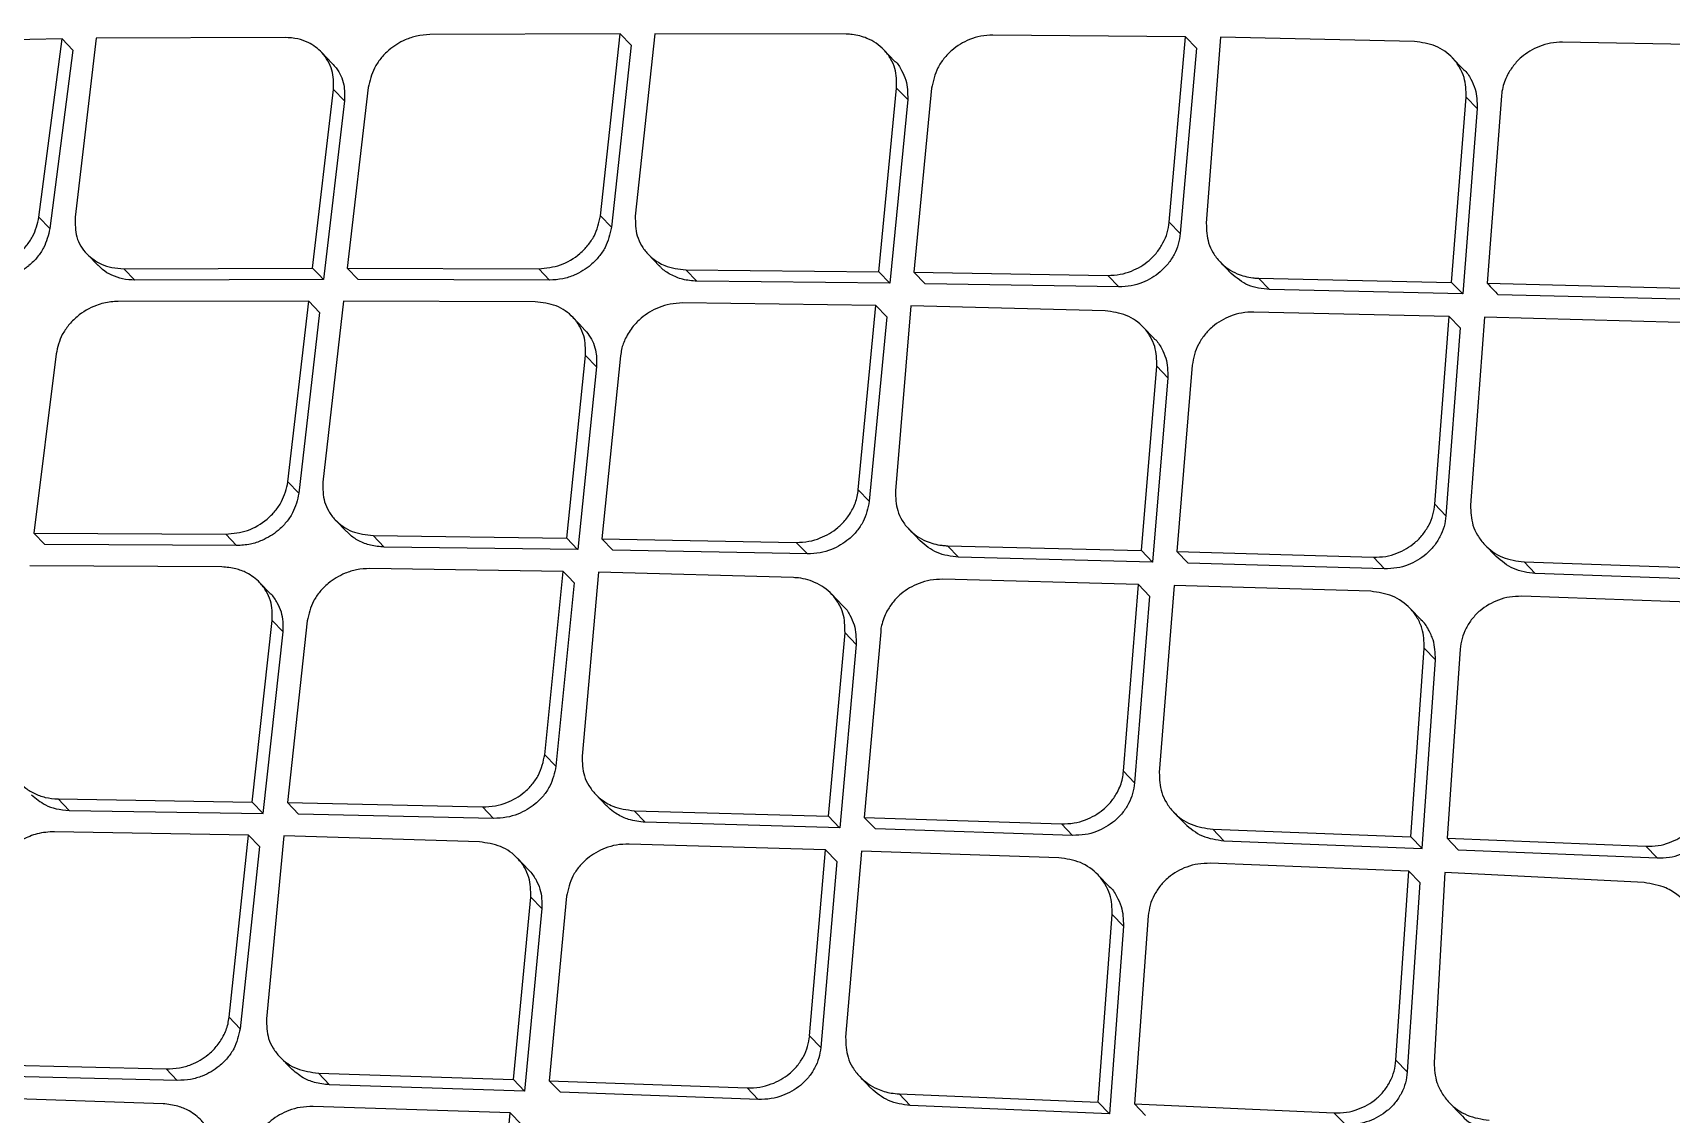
# Model space of a CAD drawing. Extents: x 0 to 84, y -21 to 126.
# Drawn here: x 69.27 to 70.699, y 10.414 to 11.356 of the extents above; entities that cross this region are included whole.
import ezdxf

# ---------------------------------------------------------------- set-up
doc = ezdxf.new("R2010")
doc.units = 0
doc.header["$MEASUREMENT"] = 0
doc.layers.add('1', color=4, linetype='Continuous')

# ---------------------------------------------------------------- blocks, each defined once
blk = doc.blocks.new('PRODIGY')
at = {"layer": '1', "color": 3, "linetype": 'Continuous', "lineweight": 25}
for p, q in [((69.7823, 11.355), (69.6165, 11.3544)), ((69.7652, 11.1964), (69.7823, 11.355)), ((69.7823, 11.355), (69.7919, 11.3451)), ((69.8125, 11.355), (69.7956, 11.1963)), ((69.9793, 11.3547), (69.8125, 11.355)), ((69.2959, 11.3507), (69.1326, 11.3475)), ((69.2758, 11.1953), (69.2959, 11.3507)), ((69.3054, 11.3409), (69.2853, 11.1854)), ((69.2959, 11.3507), (69.3054, 11.3409)), ((69.3257, 11.3512), (69.3073, 11.1952)), ((69.4903, 11.3519), (69.3257, 11.3512)), ((69.7919, 11.3451), (69.7747, 11.1865)), ((70.0216, 11.3313), (70.0121, 11.3412)), ((70.2752, 11.3525), (70.1073, 11.354)), ((70.261, 11.191), (70.2752, 11.3525)), ((70.2848, 11.3425), (70.2706, 11.181)), ((70.2848, 11.3425), (70.2752, 11.3525)), ((70.3058, 11.3521), (70.2933, 11.19)), ((70.4748, 11.3483), (70.3058, 11.3521)), ((70.7734, 11.3446), (70.6038, 11.3478)), ((69.5314, 11.3293), (69.522, 11.3391)), ((70.5173, 11.3242), (70.5077, 11.3342)), ((69.5142, 11.1509), (69.5326, 11.3065)), ((69.5326, 11.3065), (69.5421, 11.2966)), ((69.5628, 11.3082), (69.5445, 11.1509)), ((70.0078, 11.1477), (70.0234, 11.3078)), ((70.033, 11.2979), (70.0174, 11.1377)), ((70.0234, 11.3078), (70.033, 11.2979)), ((70.0539, 11.3076), (70.0385, 11.1473)), ((70.5071, 11.1385), (70.5198, 11.3)), ((70.5198, 11.3), (70.5295, 11.29)), ((70.5507, 11.3011), (70.5381, 11.1378)), ((69.5421, 11.2966), (69.5238, 11.141)), ((70.5295, 11.29), (70.5168, 11.1285)), ((69.2758, 11.1953), (69.2853, 11.1854)), ((69.7652, 11.1964), (69.7747, 11.1865)), ((70.261, 11.191), (70.2706, 11.181)), ((69.3177, 11.1632), (69.3273, 11.1533)), ((69.8068, 11.163), (69.8165, 11.153)), ((70.3053, 11.1564), (70.3149, 11.1464)), ((69.3498, 11.1504), (69.5142, 11.1509)), ((69.3498, 11.1504), (69.3594, 11.1405)), ((69.5238, 11.141), (69.3594, 11.1405)), ((69.5445, 11.1509), (69.7114, 11.1504)), ((69.5445, 11.1509), (69.554, 11.141)), ((69.7209, 11.1405), (69.554, 11.141)), ((69.7209, 11.1405), (69.7114, 11.1504)), ((69.8396, 11.1495), (70.0078, 11.1477)), ((69.8396, 11.1495), (69.8492, 11.1396)), ((70.0078, 11.1477), (70.0174, 11.1377)), ((70.0385, 11.1473), (70.0481, 11.1373)), ((70.0385, 11.1473), (70.2074, 11.1446)), ((70.2074, 11.1446), (70.2171, 11.1347)), ((70.3388, 11.1422), (70.5071, 11.1385)), ((70.3388, 11.1422), (70.3484, 11.1322)), ((70.0174, 11.1377), (69.8492, 11.1396)), ((70.2171, 11.1346), (70.0481, 11.1373)), ((70.5168, 11.1285), (70.3484, 11.1322)), ((70.5168, 11.1285), (70.5071, 11.1385)), ((70.5381, 11.1378), (70.7086, 11.1335)), ((70.7183, 11.1235), (70.5477, 11.1278)), ((69.5109, 11.1223), (69.3447, 11.122)), ((69.4927, 10.9648), (69.5109, 11.1223)), ((69.5204, 11.1124), (69.5023, 10.9549)), ((69.5109, 11.1223), (69.5204, 11.1124)), ((69.5412, 11.1223), (69.5232, 10.9646)), ((69.7083, 11.1216), (69.5412, 11.1223)), ((70.0051, 11.1185), (69.8367, 11.1206)), ((69.9899, 10.9579), (70.0051, 11.1185)), ((70.0051, 11.1185), (70.0147, 11.1086)), ((70.0357, 11.1181), (70.0223, 10.9568)), ((70.2052, 11.1137), (70.0357, 11.1181)), ((70.5049, 11.1089), (70.3347, 11.1127)), ((69.7505, 11.0983), (69.7411, 11.1081)), ((70.0147, 11.1086), (69.9995, 10.9479)), ((70.2478, 11.0896), (70.2382, 11.0996)), ((70.4925, 10.9454), (70.5049, 11.1089)), ((70.5145, 11.0988), (70.5022, 10.9353)), ((70.5145, 11.0988), (70.5049, 11.1089)), ((70.5358, 11.1081), (70.5236, 10.9444)), ((70.7066, 11.1037), (70.5358, 11.1081)), ((69.2907, 11.0762), (69.2713, 10.92)), ((69.7358, 10.9157), (69.7523, 11.0749)), ((69.7523, 11.0749), (69.7619, 11.0649)), ((69.7828, 11.0746), (69.7665, 10.9152)), ((69.7619, 11.0649), (69.7454, 10.9057)), ((70.2367, 10.9049), (70.2502, 11.0655)), ((70.2598, 11.0555), (70.2463, 10.8949)), ((70.2502, 11.0655), (70.2598, 11.0555)), ((70.2811, 11.0664), (70.2677, 10.9041)), ((69.4927, 10.9648), (69.5023, 10.9549)), ((69.9899, 10.9579), (69.9995, 10.9479)), ((70.4925, 10.9454), (70.5022, 10.9353)), ((69.5342, 10.9315), (69.5439, 10.9215)), ((69.2713, 10.92), (69.2808, 10.9101)), ((69.2713, 10.92), (69.4386, 10.9192)), ((69.4386, 10.9192), (69.4481, 10.9093)), ((69.5671, 10.918), (69.7358, 10.9157)), ((69.5767, 10.908), (69.5671, 10.918)), ((69.7358, 10.9157), (69.7453, 10.9057)), ((69.7665, 10.9152), (69.9359, 10.912)), ((69.7665, 10.9152), (69.7761, 10.9052)), ((69.9456, 10.902), (69.9359, 10.912)), ((70.0342, 10.9234), (70.0438, 10.9134)), ((69.4481, 10.9093), (69.2809, 10.9101)), ((69.7454, 10.9057), (69.5767, 10.908)), ((69.9456, 10.902), (69.7761, 10.9052)), ((70.0677, 10.9091), (70.2367, 10.9049)), ((70.0677, 10.9091), (70.0774, 10.8991)), ((70.2463, 10.8948), (70.0774, 10.8991)), ((70.2463, 10.8949), (70.2367, 10.9049)), ((70.2677, 10.9041), (70.2774, 10.894)), ((70.2677, 10.9041), (70.4389, 10.8991)), ((70.4389, 10.8991), (70.4486, 10.889)), ((70.5362, 10.9098), (70.5459, 10.8997)), ((69.4353, 10.8906), (69.2678, 10.8916)), ((69.7328, 10.8867), (69.564, 10.8892)), ((69.7167, 10.7271), (69.7328, 10.8867)), ((69.7635, 10.8862), (69.7492, 10.7259)), ((69.9335, 10.8813), (69.7635, 10.8862)), ((70.4486, 10.889), (70.2774, 10.894)), ((70.5703, 10.895), (70.7423, 10.8892)), ((70.5703, 10.895), (70.58, 10.8849)), ((70.7521, 10.879), (70.58, 10.8849)), ((69.4776, 10.8672), (69.4681, 10.8771)), ((69.7424, 10.8768), (69.7264, 10.7171)), ((70.2342, 10.8754), (70.0635, 10.8799)), ((70.2211, 10.7127), (70.2342, 10.8754)), ((70.2342, 10.8754), (70.2439, 10.8653)), ((70.2653, 10.8745), (70.2523, 10.7116)), ((70.4367, 10.8694), (70.2653, 10.8745)), ((69.9762, 10.8571), (69.9665, 10.8671)), ((70.2439, 10.8653), (70.2308, 10.7026)), ((70.4805, 10.8445), (70.4707, 10.8546)), ((70.7404, 10.8591), (70.5682, 10.8651)), ((69.4616, 10.6858), (69.4791, 10.844)), ((69.4791, 10.844), (69.4887, 10.8341)), ((69.5097, 10.8436), (69.4924, 10.6853)), ((69.4712, 10.6759), (69.4887, 10.8341)), ((69.9641, 10.6734), (69.9784, 10.8332)), ((69.9784, 10.8332), (69.9881, 10.8232)), ((70.0095, 10.834), (69.9952, 10.6725)), ((69.9881, 10.8232), (69.9738, 10.6634)), ((70.4717, 10.6556), (70.4833, 10.8199)), ((70.4833, 10.8199), (70.4931, 10.8098)), ((70.5146, 10.8189), (70.5032, 10.6544)), ((70.4815, 10.6455), (70.4931, 10.8098)), ((69.7167, 10.7271), (69.7263, 10.7171)), ((70.2211, 10.7127), (70.2308, 10.7026)), ((69.2925, 10.6886), (69.4616, 10.6858)), ((69.2925, 10.6886), (69.3021, 10.6786)), ((69.4616, 10.6858), (69.4712, 10.6759)), ((69.4924, 10.6853), (69.502, 10.6753)), ((69.4924, 10.6853), (69.6624, 10.6816)), ((69.761, 10.6926), (69.7706, 10.6825)), ((69.3021, 10.6786), (69.4712, 10.6759)), ((69.672, 10.6716), (69.502, 10.6753)), ((69.6624, 10.6816), (69.672, 10.6716)), ((69.7945, 10.6783), (69.9641, 10.6734)), ((69.7945, 10.6783), (69.8042, 10.6683)), ((69.9641, 10.6734), (69.9737, 10.6634)), ((69.9952, 10.6725), (70.1671, 10.6669)), ((69.9952, 10.6725), (70.0049, 10.6624)), ((70.2648, 10.6771), (70.2745, 10.667)), ((69.4585, 10.6571), (69.2892, 10.66)), ((69.4415, 10.4984), (69.4585, 10.6571)), ((69.4585, 10.6571), (69.4681, 10.6471)), ((69.4893, 10.6565), (69.4741, 10.4971)), ((69.6598, 10.6511), (69.4893, 10.6565)), ((69.9738, 10.6634), (69.8042, 10.6683)), ((70.1768, 10.6568), (70.0049, 10.6624)), ((70.1671, 10.6669), (70.1768, 10.6568)), ((70.299, 10.6622), (70.4717, 10.6556)), ((70.299, 10.6622), (70.3087, 10.6521)), ((70.4717, 10.6556), (70.4815, 10.6455)), ((70.5032, 10.6544), (70.5129, 10.6442)), ((70.5032, 10.6544), (70.6764, 10.6473)), ((69.4681, 10.6471), (69.4511, 10.4884)), ((69.9615, 10.6441), (69.7901, 10.6492)), ((69.9475, 10.4822), (69.9615, 10.6441)), ((69.9712, 10.634), (69.9615, 10.6441)), ((69.9927, 10.6431), (69.9789, 10.481)), ((70.1647, 10.6373), (69.9927, 10.6431)), ((70.3087, 10.6521), (70.4815, 10.6455)), ((70.5129, 10.6442), (70.6863, 10.6371)), ((70.6764, 10.6473), (70.6862, 10.6371)), ((69.7025, 10.6268), (69.6928, 10.6369)), ((69.9712, 10.634), (69.9573, 10.4721)), ((70.4697, 10.6257), (70.2967, 10.6325)), ((70.4586, 10.4609), (70.4697, 10.6257)), ((70.4697, 10.6257), (70.4795, 10.6156)), ((70.2086, 10.6123), (70.1988, 10.6224)), ((70.4795, 10.6156), (70.4685, 10.4507)), ((70.5011, 10.6245), (70.4919, 10.4589)), ((70.675, 10.6156), (70.5011, 10.6245)), ((69.6894, 10.4442), (69.7045, 10.6031)), ((69.7045, 10.6031), (69.7142, 10.593)), ((69.7357, 10.6037), (69.7206, 10.4431)), ((69.7142, 10.593), (69.6991, 10.4341)), ((70.199, 10.4243), (70.2113, 10.5879)), ((70.2113, 10.5879), (70.2211, 10.5777)), ((70.2427, 10.5867), (70.2306, 10.4229)), ((70.2211, 10.5777), (70.2088, 10.4141)), ((69.4415, 10.4984), (69.4511, 10.4884)), ((69.9475, 10.4822), (69.9573, 10.4721)), ((69.2163, 10.4575), (69.3867, 10.4533)), ((69.4857, 10.4639), (69.4953, 10.4539)), ((70.4586, 10.4609), (70.4685, 10.4507)), ((69.3964, 10.4433), (69.2259, 10.4475)), ((69.3867, 10.4533), (69.3963, 10.4433)), ((69.5193, 10.4496), (69.6894, 10.4442)), ((69.5193, 10.4496), (69.529, 10.4396)), ((69.6991, 10.4341), (69.6894, 10.4442)), ((69.7206, 10.4431), (69.7303, 10.433)), ((69.7206, 10.4431), (69.8931, 10.4368)), ((69.9913, 10.4466), (70.001, 10.4365)), ((69.3839, 10.423), (69.213, 10.4288)), ((69.6991, 10.4341), (69.529, 10.4396)), ((69.9029, 10.4267), (69.7303, 10.433)), ((69.8931, 10.4368), (69.9028, 10.4267)), ((70.0255, 10.4316), (70.199, 10.4243)), ((70.0353, 10.4215), (70.0255, 10.4316)), ((69.6866, 10.415), (69.5147, 10.4207)), ((69.6719, 10.2539), (69.6866, 10.415)), ((69.6866, 10.415), (69.6963, 10.4049)), ((70.2088, 10.4141), (70.0353, 10.4215)), ((70.199, 10.4243), (70.2088, 10.4142)), ((70.2306, 10.4229), (70.4046, 10.415)), ((70.2306, 10.4229), (70.2404, 10.4128)), ((70.4046, 10.415), (70.4145, 10.4048)), ((70.505, 10.4241), (70.5149, 10.4139))]:
    blk.add_line(p, q, dxfattribs=at)
at = {"layer": '1', "color": 3, "linetype": 'Continuous', "lineweight": 25, "flags": 128}
for points in [[(69.5142, 11.1509), (69.5196, 11.1454), (69.5238, 11.141)], [(69.7424, 10.8768), (69.737, 10.8823), (69.7328, 10.8867)]]:
    blk.add_lwpolyline(points, dxfattribs=at)
at = {"layer": '1', "color": 3, "linetype": 'Continuous', "lineweight": 25}
for points, knots in [([(73.7038, 17.6398), (73.5881, 17.5307), (73.3529, 17.3088), (73.0099, 16.9848), (72.6861, 16.6786), (72.3966, 16.4046), (72.1528, 16.1737), (71.9512, 15.9828), (71.7883, 15.8284), (71.6432, 15.6909), (71.5188, 15.5731), (71.4173, 15.477), (71.3359, 15.3999), (71.2411, 15.31), (71.1121, 15.1878), (70.9471, 15.0316), (70.7602, 14.8547), (70.5548, 14.6603), (70.3367, 14.454), (70.0855, 14.2164), (69.8199, 13.9653), (69.5484, 13.7088), (69.3455, 13.5171), (69.2008, 13.3805), (69.097, 13.2825), (68.9815, 13.1734), (68.8462, 13.0458), (68.673, 12.8823), (68.4574, 12.6788), (68.1953, 12.4313), (67.8996, 12.1522), (67.5706, 11.8413), (67.2082, 11.4986), (66.8275, 11.1383), (66.5678, 10.8921), (66.4399, 10.7708)], [0, 0, 0, 0, 0.047732, 0.097021, 0.141602, 0.181473, 0.216643, 0.242357, 0.264803, 0.283982, 0.302359, 0.316221, 0.32592, 0.336001, 0.355428, 0.379237, 0.404198, 0.432652, 0.464067, 0.494314, 0.536393, 0.573752, 0.606394, 0.620146, 0.633459, 0.649229, 0.66783, 0.689262, 0.720711, 0.75677, 0.797442, 0.842721, 0.892609, 0.947115, 1, 1, 1, 1]), ([(66.4995, 10.7371), (66.4999, 10.7375), (66.5034, 10.7406), (66.5149, 10.7512), (66.5562, 10.7887), (66.7103, 10.9288), (67.3106, 11.4735), (68.4979, 12.5505), (69.5527, 13.5402), (70.1603, 14.1102)], [0, 0, 0, 0, 0.000353, 0.002828, 0.009436, 0.033986, 0.128384, 0.498019, 1, 1, 1, 1]), ([(69.6165, 11.3544), (69.6126, 11.3541), (69.6054, 11.3536), (69.593, 11.3494), (69.5821, 11.3426), (69.5735, 11.3337), (69.5662, 11.3229), (69.5641, 11.314), (69.5628, 11.3082)], [0, 0, 0, 0, 0.151557, 0.285561, 0.500088, 0.631945, 0.759364, 1, 1, 1, 1]), ([(70.0234, 11.3078), (70.0234, 11.3136), (70.0233, 11.3226), (70.0183, 11.3336), (70.011, 11.3434), (69.9995, 11.3513), (69.9875, 11.3543), (69.9812, 11.3547), (69.9794, 11.3547), (69.9793, 11.3547)], [0, 0, 0, 0, 0.235341, 0.364256, 0.500441, 0.749494, 0.929872, 0.992843, 1, 1, 1, 1]), ([(69.5326, 11.3065), (69.5326, 11.3123), (69.5327, 11.3212), (69.5279, 11.3317), (69.5216, 11.3404), (69.5124, 11.3471), (69.5011, 11.3512), (69.4941, 11.3516), (69.4903, 11.3519)], [0, 0, 0, 0, 0.241937, 0.369015, 0.499861, 0.714176, 0.848236, 1, 1, 1, 1]), ([(70.1073, 11.354), (70.1038, 11.3538), (70.0969, 11.3535), (70.0844, 11.3496), (70.0732, 11.3428), (70.0644, 11.3337), (70.0571, 11.3229), (70.0552, 11.3137), (70.0539, 11.3076)], [0, 0, 0, 0, 0.1396823, 0.2697087, 0.4997928, 0.6275715, 0.7536643, 1, 1, 1, 1]), ([(70.5198, 11.3), (70.5197, 11.3058), (70.5194, 11.3148), (70.5143, 11.3261), (70.5068, 11.3362), (70.4937, 11.3458), (70.4811, 11.3475), (70.4748, 11.3483)], [0, 0, 0, 0, 0.2302425, 0.3607197, 0.5011808, 0.7504567, 1, 1, 1, 1]), ([(70.6038, 11.3478), (70.6003, 11.3476), (70.5935, 11.3474), (70.581, 11.3436), (70.5697, 11.3369), (70.5609, 11.3276), (70.5549, 11.3183), (70.5519, 11.3098), (70.5508, 11.3036), (70.5507, 11.3017), (70.5507, 11.3011)], [0, 0, 0, 0, 0.135943, 0.264493, 0.498899, 0.625008, 0.749362, 0.925162, 0.975185, 1, 1, 1, 1]), ([(69.5313, 11.3291), (69.5325, 11.3279), (69.5374, 11.3229), (69.5423, 11.3117), (69.5422, 11.3014), (69.5421, 11.2966)], [0, 0, 0, 0, 0.148613, 0.606437, 1, 1, 1, 1]), ([(70.0216, 11.3313), (70.0217, 11.3312), (70.0245, 11.3293), (70.0277, 11.3233), (70.0329, 11.3127), (70.033, 11.3037), (70.033, 11.2979)], [0, 0, 0, 0, 0.011297, 0.282804, 0.538362, 1, 1, 1, 1]), ([(70.5173, 11.3241), (70.5174, 11.324), (70.5204, 11.322), (70.5238, 11.3158), (70.5291, 11.3049), (70.5293, 11.2958), (70.5295, 11.29)], [0, 0, 0, 0, 0.016173, 0.293722, 0.55046, 1, 1, 1, 1]), ([(69.2218, 11.1494), (69.2282, 11.1501), (69.2409, 11.1516), (69.2556, 11.1606), (69.2649, 11.1701), (69.2723, 11.1808), (69.2744, 11.1896), (69.2758, 11.1953)], [0, 0, 0, 0, 0.249837, 0.499619, 0.632508, 0.760488, 1, 1, 1, 1]), ([(69.2853, 11.1854), (69.2839, 11.1797), (69.2818, 11.1709), (69.2745, 11.1603), (69.2695, 11.1551), (69.2659, 11.1522), (69.2631, 11.15), (69.2569, 11.146), (69.2458, 11.141), (69.2366, 11.14), (69.2313, 11.1395)], [0, 0, 0, 0, 0.238664, 0.366348, 0.499064, 0.513121, 0.541083, 0.638708, 0.791774, 1, 1, 1, 1]), ([(69.3073, 11.1952), (69.3073, 11.1893), (69.3073, 11.1775), (69.3163, 11.163), (69.328, 11.1549), (69.3394, 11.151), (69.3462, 11.1506), (69.3498, 11.1504)], [0, 0, 0, 0, 0.246687, 0.4992, 0.722628, 0.854685, 1, 1, 1, 1]), ([(69.7114, 11.1504), (69.7178, 11.151), (69.7306, 11.1523), (69.7453, 11.1612), (69.7544, 11.1706), (69.7618, 11.1813), (69.7638, 11.1904), (69.7652, 11.1964)], [0, 0, 0, 0, 0.249808, 0.499454, 0.62741, 0.753714, 1, 1, 1, 1]), ([(69.7747, 11.1865), (69.7734, 11.1805), (69.7714, 11.1715), (69.764, 11.1607), (69.7555, 11.1519), (69.7445, 11.1452), (69.732, 11.1411), (69.7248, 11.1407), (69.7209, 11.1405)], [0, 0, 0, 0, 0.24506, 0.371103, 0.499166, 0.717284, 0.850672, 1, 1, 1, 1]), ([(69.7956, 11.1963), (69.7956, 11.1904), (69.7957, 11.1814), (69.8007, 11.1705), (69.8067, 11.1624), (69.8139, 11.1568), (69.8248, 11.1511), (69.8333, 11.1502), (69.8396, 11.1495)], [0, 0, 0, 0, 0.239689, 0.367474, 0.500276, 0.664165, 0.750243, 1, 1, 1, 1]), ([(70.2074, 11.1446), (70.2111, 11.1448), (70.218, 11.1451), (70.2306, 11.1489), (70.2418, 11.1555), (70.2505, 11.1646), (70.2558, 11.1727), (70.2596, 11.1817), (70.2605, 11.1879), (70.261, 11.191)], [0, 0, 0, 0, 0.140453, 0.270641, 0.499549, 0.624433, 0.749602, 0.874729, 1, 1, 1, 1]), ([(70.2933, 11.19), (70.2935, 11.1841), (70.2938, 11.1751), (70.299, 11.164), (70.3066, 11.154), (70.3184, 11.1459), (70.3303, 11.1428), (70.3366, 11.1422), (70.3383, 11.1422), (70.3387, 11.1422), (70.3388, 11.1422)], [0, 0, 0, 0, 0.23405, 0.363378, 0.50065, 0.749554, 0.933312, 0.98135, 0.998086, 1, 1, 1, 1]), ([(70.2706, 11.181), (70.2701, 11.1779), (70.2692, 11.1717), (70.2655, 11.1628), (70.2602, 11.1546), (70.2514, 11.1455), (70.2402, 11.1389), (70.2277, 11.1351), (70.2207, 11.1348), (70.2171, 11.1346)], [0, 0, 0, 0, 0.12501, 0.249941, 0.374916, 0.500076, 0.729249, 0.859512, 1, 1, 1, 1]), ([(69.3594, 11.1405), (69.3558, 11.1407), (69.3487, 11.1411), (69.3392, 11.1445), (69.332, 11.1486), (69.3287, 11.1521), (69.3275, 11.1534)], [0, 0, 0, 0, 0.292552, 0.573233, 0.842101, 1, 1, 1, 1]), ([(69.8492, 11.1395), (69.845, 11.1399), (69.8369, 11.1405), (69.8265, 11.145), (69.8197, 11.1493), (69.8171, 11.1525), (69.8166, 11.1531)], [0, 0, 0, 0, 0.334777, 0.64612, 0.933947, 1, 1, 1, 1]), ([(70.3484, 11.1322), (70.342, 11.1329), (70.3291, 11.1345), (70.3197, 11.1425), (70.315, 11.1464)], [0, 0, 0, 0, 0.504215, 1, 1, 1, 1]), ([(70.5381, 11.1378), (70.5399, 11.1359), (70.5431, 11.1326), (70.5463, 11.1293), (70.5477, 11.1278)], [0, 0, 0, 0, 0.560011, 1, 1, 1, 1]), ([(69.3447, 11.122), (69.3406, 11.1217), (69.3342, 11.1213), (69.3218, 11.1173), (69.3108, 11.111), (69.3015, 11.1014), (69.2941, 11.0908), (69.2921, 11.082), (69.2907, 11.0762)], [0, 0, 0, 0, 0.16349, 0.25058, 0.499852, 0.633884, 0.762078, 1, 1, 1, 1]), ([(69.7523, 11.0749), (69.7522, 11.0807), (69.7522, 11.0897), (69.7472, 11.1006), (69.74, 11.1103), (69.7271, 11.1194), (69.7146, 11.1209), (69.7083, 11.1216)], [0, 0, 0, 0, 0.237998, 0.366404, 0.500862, 0.750104, 1, 1, 1, 1]), ([(69.8367, 11.1206), (69.8331, 11.1204), (69.8262, 11.12), (69.8136, 11.1162), (69.8024, 11.1095), (69.7929, 11.0998), (69.787, 11.0905), (69.7837, 11.0817), (69.783, 11.0764), (69.7828, 11.0746)], [0, 0, 0, 0, 0.140974, 0.2687, 0.501231, 0.62594, 0.787421, 0.924729, 1, 1, 1, 1]), ([(70.2502, 11.0655), (70.25, 11.0713), (70.2498, 11.0804), (70.2447, 11.0916), (70.2372, 11.1016), (70.2242, 11.1111), (70.2115, 11.1129), (70.2052, 11.1137)], [0, 0, 0, 0, 0.232765, 0.362595, 0.501133, 0.750359, 1, 1, 1, 1]), ([(70.3347, 11.1127), (70.3312, 11.1126), (70.3243, 11.1123), (70.3117, 11.1086), (70.3004, 11.102), (70.2915, 11.0928), (70.2862, 11.0846), (70.2825, 11.0757), (70.2816, 11.0695), (70.2811, 11.0664)], [0, 0, 0, 0, 0.137645, 0.266781, 0.498936, 0.625304, 0.75082, 0.875647, 1, 1, 1, 1]), ([(69.7504, 11.0982), (69.7521, 11.0964), (69.7573, 11.0906), (69.762, 11.079), (69.7619, 11.0692), (69.7619, 11.0649)], [0, 0, 0, 0, 0.208096, 0.65269, 1, 1, 1, 1]), ([(70.2477, 11.0895), (70.2479, 11.0894), (70.2508, 11.0874), (70.2542, 11.0813), (70.2595, 11.0704), (70.2597, 11.0613), (70.2598, 11.0555)], [0, 0, 0, 0, 0.015651, 0.289338, 0.544835, 1, 1, 1, 1]), ([(69.4386, 10.9192), (69.445, 10.9198), (69.4579, 10.9211), (69.4726, 10.9299), (69.4819, 10.9392), (69.4893, 10.9499), (69.4914, 10.9589), (69.4928, 10.9648)], [0, 0, 0, 0, 0.24995, 0.499533, 0.628847, 0.755647, 1, 1, 1, 1]), ([(69.5023, 10.9549), (69.501, 10.949), (69.4989, 10.94), (69.4915, 10.9294), (69.483, 10.9207), (69.4721, 10.9141), (69.4596, 10.9099), (69.4521, 10.9095), (69.4481, 10.9092)], [0, 0, 0, 0, 0.242873, 0.36929, 0.498765, 0.708219, 0.843916, 1, 1, 1, 1]), ([(69.5232, 10.9646), (69.5232, 10.9587), (69.5232, 10.9497), (69.5282, 10.9389), (69.5354, 10.9293), (69.5482, 10.9202), (69.5608, 10.9187), (69.5671, 10.918)], [0, 0, 0, 0, 0.242009, 0.369394, 0.500787, 0.749951, 1, 1, 1, 1]), ([(69.9359, 10.912), (69.9396, 10.9122), (69.9467, 10.9125), (69.9593, 10.9163), (69.9705, 10.9228), (69.9796, 10.9321), (69.9855, 10.9413), (69.989, 10.9502), (69.9897, 10.956), (69.9899, 10.9579)], [0, 0, 0, 0, 0.143001, 0.274091, 0.499815, 0.625473, 0.769237, 0.921193, 1, 1, 1, 1]), ([(70.0223, 10.9568), (70.0225, 10.951), (70.0228, 10.9419), (70.028, 10.9309), (70.0355, 10.921), (70.0474, 10.9129), (70.0593, 10.9097), (70.0656, 10.9092), (70.0672, 10.9091), (70.0676, 10.9091), (70.0677, 10.9091), (70.0677, 10.9091), (70.0677, 10.9091), (70.0677, 10.9091)], [0, 0, 0, 0, 0.236145, 0.364915, 0.500613, 0.749559, 0.93639, 0.983684, 0.995694, 0.998808, 0.999633, 0.999939, 1, 1, 1, 1]), ([(69.9995, 10.9479), (69.9982, 10.9418), (69.9963, 10.9326), (69.9889, 10.9218), (69.9802, 10.9128), (69.969, 10.9063), (69.9564, 10.9025), (69.9493, 10.9022), (69.9456, 10.902)], [0, 0, 0, 0, 0.247399, 0.37278, 0.499017, 0.725323, 0.85672, 1, 1, 1, 1]), ([(70.4389, 10.8991), (70.4425, 10.8992), (70.4495, 10.8994), (70.4621, 10.903), (70.4734, 10.9096), (70.4822, 10.9187), (70.4875, 10.9269), (70.4912, 10.9359), (70.4921, 10.9422), (70.4925, 10.9454)], [0, 0, 0, 0, 0.138493, 0.267995, 0.499391, 0.623438, 0.74829, 0.87372, 1, 1, 1, 1]), ([(70.5236, 10.9444), (70.5239, 10.9385), (70.5242, 10.9293), (70.5296, 10.9178), (70.5374, 10.9075), (70.5509, 10.8977), (70.5638, 10.8959), (70.5703, 10.895)], [0, 0, 0, 0, 0.231628, 0.361808, 0.501331, 0.750493, 1, 1, 1, 1]), ([(70.5022, 10.9353), (70.5018, 10.9321), (70.501, 10.9258), (70.4972, 10.9168), (70.4919, 10.9086), (70.4831, 10.8995), (70.4719, 10.8929), (70.4592, 10.8893), (70.4522, 10.8891), (70.4486, 10.889)], [0, 0, 0, 0, 0.126144, 0.251453, 0.376203, 0.500602, 0.731996, 0.861477, 1, 1, 1, 1]), ([(69.5767, 10.908), (69.5727, 10.9083), (69.5649, 10.9089), (69.5547, 10.9131), (69.5477, 10.9174), (69.5449, 10.9208), (69.5441, 10.9216)], [0, 0, 0, 0, 0.320167, 0.620961, 0.902394, 1, 1, 1, 1]), ([(70.0774, 10.8991), (70.0709, 10.8999), (70.058, 10.9015), (70.0485, 10.9095), (70.0439, 10.9134)], [0, 0, 0, 0, 0.503518, 1, 1, 1, 1]), ([(70.58, 10.8849), (70.5734, 10.8857), (70.5604, 10.8875), (70.5507, 10.8957), (70.546, 10.8997)], [0, 0, 0, 0, 0.504527, 1, 1, 1, 1]), ([(69.4791, 10.844), (69.4791, 10.8499), (69.4791, 10.8589), (69.4741, 10.8697), (69.4676, 10.8784), (69.4584, 10.8852), (69.4469, 10.8897), (69.4394, 10.8903), (69.4353, 10.8906)], [0, 0, 0, 0, 0.239791, 0.367414, 0.499978, 0.700429, 0.837919, 1, 1, 1, 1]), ([(69.564, 10.8892), (69.5602, 10.889), (69.553, 10.8887), (69.5404, 10.8847), (69.5293, 10.8781), (69.5205, 10.8693), (69.5131, 10.8586), (69.511, 10.8496), (69.5097, 10.8436)], [0, 0, 0, 0, 0.146993, 0.27947, 0.499915, 0.630375, 0.757332, 1, 1, 1, 1]), ([(69.9784, 10.8332), (69.9783, 10.8391), (69.9781, 10.8481), (69.973, 10.8592), (69.9656, 10.8692), (69.953, 10.8779), (69.9406, 10.881), (69.9342, 10.8813), (69.9335, 10.8813)], [0, 0, 0, 0, 0.234848, 0.364047, 0.500867, 0.749902, 0.972488, 1, 1, 1, 1]), ([(70.0635, 10.8799), (70.0599, 10.8797), (70.0529, 10.8795), (70.0403, 10.8758), (70.0289, 10.8693), (70.0201, 10.8603), (70.0139, 10.851), (70.0107, 10.8422), (70.0095, 10.8362), (70.0095, 10.8342), (70.0095, 10.834)], [0, 0, 0, 0, 0.13957, 0.269361, 0.498929, 0.625715, 0.749305, 0.925672, 0.990898, 1, 1, 1, 1]), ([(70.4833, 10.8199), (70.4831, 10.8258), (70.4828, 10.835), (70.4774, 10.8465), (70.4696, 10.8568), (70.4561, 10.8666), (70.4432, 10.8685), (70.4367, 10.8694)], [0, 0, 0, 0, 0.230037, 0.360601, 0.501383, 0.750562, 1, 1, 1, 1]), ([(69.4887, 10.8341), (69.4887, 10.84), (69.4887, 10.849), (69.4835, 10.8596), (69.4803, 10.8651), (69.4777, 10.8671), (69.4776, 10.8671)], [0, 0, 0, 0, 0.4752458, 0.7282579, 0.9911174, 1, 1, 1, 1]), ([(69.9761, 10.857), (69.9763, 10.8568), (69.9793, 10.8548), (69.9826, 10.8487), (69.9879, 10.838), (69.988, 10.829), (69.9881, 10.8232)], [0, 0, 0, 0, 0.02437, 0.291055, 0.542769, 1, 1, 1, 1]), ([(70.5682, 10.8651), (70.5646, 10.865), (70.5578, 10.8649), (70.5451, 10.8613), (70.5337, 10.8548), (70.5248, 10.8456), (70.5195, 10.8373), (70.5158, 10.8283), (70.515, 10.822), (70.5146, 10.8189)], [0, 0, 0, 0, 0.136558, 0.265283, 0.49866, 0.624116, 0.749302, 0.874509, 1, 1, 1, 1]), ([(70.4931, 10.8098), (70.4929, 10.8157), (70.4926, 10.825), (70.4869, 10.8362), (70.4835, 10.8424), (70.4805, 10.8444), (70.4804, 10.8445)], [0, 0, 0, 0, 0.45594, 0.714774, 0.993765, 1, 1, 1, 1]), ([(69.2488, 10.735), (69.2487, 10.7299), (69.2486, 10.7192), (69.2549, 10.7068), (69.2632, 10.6984), (69.2714, 10.6931), (69.2813, 10.6894), (69.2887, 10.6888), (69.2925, 10.6885)], [0, 0, 0, 0, 0.208162, 0.443365, 0.571927, 0.707531, 0.850219, 1, 1, 1, 1]), ([(69.6624, 10.6816), (69.6661, 10.6818), (69.6733, 10.682), (69.686, 10.6858), (69.6972, 10.6923), (69.7059, 10.7011), (69.7134, 10.7118), (69.7154, 10.721), (69.7167, 10.7271)], [0, 0, 0, 0, 0.1463, 0.278634, 0.500652, 0.627481, 0.753475, 1, 1, 1, 1]), ([(69.7492, 10.7259), (69.7494, 10.72), (69.7496, 10.7109), (69.7549, 10.7), (69.7611, 10.6917), (69.7685, 10.686), (69.7796, 10.6802), (69.7882, 10.6791), (69.7945, 10.6783)], [0, 0, 0, 0, 0.237853, 0.366133, 0.500423, 0.66419, 0.750398, 1, 1, 1, 1]), ([(69.7264, 10.7171), (69.725, 10.711), (69.7231, 10.7019), (69.7156, 10.6911), (69.7069, 10.6823), (69.6957, 10.6758), (69.683, 10.672), (69.6758, 10.6717), (69.672, 10.6716)], [0, 0, 0, 0, 0.245867, 0.371806, 0.499392, 0.721201, 0.85355, 1, 1, 1, 1]), ([(70.1671, 10.6669), (70.1707, 10.667), (70.1778, 10.6671), (70.1905, 10.6707), (70.2018, 10.6772), (70.2107, 10.6862), (70.2166, 10.6953), (70.2202, 10.7042), (70.2209, 10.7106), (70.2211, 10.7127)], [0, 0, 0, 0, 0.140204, 0.270319, 0.499751, 0.62522, 0.74935, 0.915727, 1, 1, 1, 1]), ([(70.2523, 10.7116), (70.2525, 10.7057), (70.2529, 10.6964), (70.2583, 10.685), (70.266, 10.6748), (70.2795, 10.665), (70.2925, 10.6631), (70.299, 10.6622)], [0, 0, 0, 0, 0.233483, 0.363162, 0.501293, 0.750355, 1, 1, 1, 1]), ([(70.2308, 10.7026), (70.2304, 10.6995), (70.2295, 10.6932), (70.2258, 10.6843), (70.2204, 10.6761), (70.2115, 10.6671), (70.2002, 10.6606), (70.1875, 10.657), (70.1805, 10.6569), (70.1768, 10.6568)], [0, 0, 0, 0, 0.125172, 0.25014, 0.375116, 0.500316, 0.729635, 0.85976, 1, 1, 1, 1]), ([(69.2693, 10.6922), (69.2731, 10.689), (69.2794, 10.6836), (69.291, 10.6795), (69.2983, 10.6789), (69.3021, 10.6786)], [0, 0, 0, 0, 0.421118, 0.69209, 1, 1, 1, 1]), ([(70.6764, 10.6473), (70.68, 10.6474), (70.687, 10.6475), (70.6997, 10.6509), (70.7111, 10.6574), (70.7199, 10.6666), (70.7252, 10.6748), (70.7289, 10.6839), (70.7297, 10.6903), (70.73, 10.6936)], [0, 0, 0, 0, 0.137295, 0.26633, 0.499171, 0.622503, 0.747092, 0.872797, 1, 1, 1, 1]), ([(70.6863, 10.6371), (70.6898, 10.6372), (70.6968, 10.6373), (70.7095, 10.6407), (70.7209, 10.6472), (70.7297, 10.6564), (70.735, 10.6646), (70.7387, 10.6737), (70.7395, 10.6802), (70.7399, 10.6834)], [0, 0, 0, 0, 0.137204, 0.266081, 0.4985, 0.622482, 0.747043, 0.87277, 1, 1, 1, 1]), ([(69.8042, 10.6682), (69.7993, 10.6688), (69.7906, 10.6697), (69.7806, 10.6745), (69.7744, 10.6788), (69.7716, 10.6816), (69.7706, 10.6825)], [0, 0, 0, 0, 0.384071, 0.6796, 0.886255, 1, 1, 1, 1]), ([(69.2892, 10.66), (69.2842, 10.6597), (69.2746, 10.659), (69.2617, 10.6536), (69.2516, 10.6466), (69.2426, 10.6372), (69.2363, 10.6266), (69.2351, 10.6181), (69.2346, 10.6148)], [0, 0, 0, 0, 0.194362, 0.368886, 0.523584, 0.658408, 0.867982, 1, 1, 1, 1]), ([(70.2746, 10.667), (70.2794, 10.6629), (70.2891, 10.6548), (70.3021, 10.653), (70.3087, 10.6521)], [0, 0, 0, 0, 0.496663, 1, 1, 1, 1]), ([(69.7045, 10.6031), (69.7044, 10.6089), (69.7043, 10.618), (69.6992, 10.629), (69.6918, 10.6389), (69.6788, 10.6484), (69.6661, 10.6502), (69.6598, 10.6511)], [0, 0, 0, 0, 0.236767, 0.365528, 0.500979, 0.750077, 1, 1, 1, 1]), ([(69.7901, 10.6492), (69.7865, 10.6491), (69.7794, 10.6488), (69.7667, 10.6452), (69.7554, 10.6387), (69.7465, 10.6297), (69.739, 10.619), (69.737, 10.6098), (69.7357, 10.6037)], [0, 0, 0, 0, 0.141988, 0.272727, 0.499693, 0.628296, 0.754626, 1, 1, 1, 1]), ([(69.7024, 10.6268), (69.7026, 10.6267), (69.7051, 10.6243), (69.7089, 10.6188), (69.714, 10.6078), (69.7141, 10.5989), (69.7142, 10.593)], [0, 0, 0, 0, 0.016815, 0.28456, 0.537878, 1, 1, 1, 1]), ([(70.2113, 10.5879), (70.2111, 10.5938), (70.2108, 10.603), (70.2054, 10.6144), (70.1976, 10.6247), (70.1841, 10.6345), (70.1712, 10.6364), (70.1647, 10.6373)], [0, 0, 0, 0, 0.231918, 0.362007, 0.501304, 0.750408, 1, 1, 1, 1]), ([(70.2967, 10.6325), (70.2931, 10.6324), (70.2862, 10.6323), (70.2735, 10.6288), (70.262, 10.6223), (70.2531, 10.6132), (70.2477, 10.605), (70.244, 10.596), (70.2431, 10.5898), (70.2427, 10.5867)], [0, 0, 0, 0, 0.137936, 0.267105, 0.498741, 0.625075, 0.750518, 0.875393, 1, 1, 1, 1]), ([(70.2085, 10.6123), (70.2086, 10.6123), (70.2116, 10.6103), (70.215, 10.604), (70.2207, 10.5929), (70.2209, 10.5837), (70.2211, 10.5777)], [0, 0, 0, 0, 0.006136, 0.283543, 0.541854, 1, 1, 1, 1]), ([(70.7223, 10.5649), (70.722, 10.5708), (70.7216, 10.5801), (70.7161, 10.5917), (70.7106, 10.599), (70.7033, 10.6058), (70.6923, 10.6128), (70.6815, 10.6145), (70.675, 10.6156)], [0, 0, 0, 0, 0.227608, 0.358615, 0.500978, 0.585538, 0.751002, 1, 1, 1, 1]), ([(69.3867, 10.4533), (69.3906, 10.4535), (69.3979, 10.4537), (69.4107, 10.4576), (69.4217, 10.4639), (69.4309, 10.4729), (69.4369, 10.482), (69.4405, 10.4907), (69.4412, 10.4964), (69.4415, 10.4984)], [0, 0, 0, 0, 0.149777, 0.283236, 0.500372, 0.626177, 0.769603, 0.922135, 1, 1, 1, 1]), ([(69.4511, 10.4884), (69.4498, 10.4824), (69.4477, 10.4733), (69.4402, 10.4627), (69.4315, 10.4539), (69.4203, 10.4475), (69.4076, 10.4437), (69.4003, 10.4435), (69.3964, 10.4433)], [0, 0, 0, 0, 0.244269, 0.370483, 0.499071, 0.716199, 0.849847, 1, 1, 1, 1]), ([(69.4741, 10.4971), (69.4742, 10.4912), (69.4744, 10.4821), (69.4796, 10.4712), (69.4871, 10.4615), (69.5002, 10.4522), (69.5129, 10.4505), (69.5193, 10.4496)], [0, 0, 0, 0, 0.239608, 0.367578, 0.500816, 0.750032, 1, 1, 1, 1]), ([(69.8931, 10.4368), (69.8968, 10.4369), (69.9039, 10.4371), (69.9167, 10.4406), (69.9281, 10.447), (69.937, 10.4559), (69.9424, 10.464), (69.9462, 10.4729), (69.9471, 10.4791), (69.9476, 10.4822)], [0, 0, 0, 0, 0.142073, 0.272843, 0.499863, 0.625258, 0.750652, 0.875477, 1, 1, 1, 1]), ([(69.9573, 10.4721), (69.9568, 10.469), (69.9559, 10.4628), (69.9522, 10.4539), (69.9467, 10.4458), (69.9378, 10.4369), (69.9265, 10.4305), (69.9137, 10.427), (69.9066, 10.4268), (69.9029, 10.4267)], [0, 0, 0, 0, 0.124216, 0.248771, 0.373906, 0.499951, 0.727057, 0.857865, 1, 1, 1, 1]), ([(69.9789, 10.481), (69.9791, 10.4751), (69.9794, 10.4658), (69.9848, 10.4545), (69.9926, 10.4442), (70.0043, 10.4361), (70.0167, 10.4323), (70.0232, 10.4318), (70.0255, 10.4316)], [0, 0, 0, 0, 0.234745, 0.363881, 0.50066, 0.749447, 0.912047, 1, 1, 1, 1]), ([(70.4046, 10.415), (70.4083, 10.4151), (70.4153, 10.4152), (70.4281, 10.4186), (70.4395, 10.425), (70.4484, 10.434), (70.4537, 10.4422), (70.4574, 10.4513), (70.4582, 10.4577), (70.4586, 10.4609)], [0, 0, 0, 0, 0.138549, 0.268024, 0.499426, 0.623298, 0.748121, 0.873542, 1, 1, 1, 1]), ([(70.4919, 10.4589), (70.4922, 10.4529), (70.4928, 10.4436), (70.4984, 10.4321), (70.5065, 10.4216), (70.5202, 10.4117), (70.5333, 10.4096), (70.5398, 10.4086)], [0, 0, 0, 0, 0.230515, 0.360932, 0.501361, 0.750574, 1, 1, 1, 1]), ([(69.7699, 9.2532), (69.6142, 9.301), (69.3021, 9.3967), (68.8462, 9.5523), (68.4042, 9.7118), (68.0269, 9.8558), (67.7129, 9.9799), (67.4587, 10.083), (67.2188, 10.1824), (66.9949, 10.2769), (66.7859, 10.3665), (66.6647, 10.4191), (66.6041, 10.4454)], [0, 0, 0, 0, 0.1280881, 0.2568048, 0.38361, 0.5088302, 0.5930087, 0.6749207, 0.7545368, 0.8369038, 0.9186292, 1, 1, 1, 1]), ([(69.529, 10.4395), (69.5245, 10.44), (69.5165, 10.4409), (69.5048, 10.4457), (69.4988, 10.4509), (69.4953, 10.4539)], [0, 0, 0, 0, 0.347582, 0.630386, 1, 1, 1, 1]), ([(70.4685, 10.4507), (70.4681, 10.4475), (70.4673, 10.4411), (70.4636, 10.4321), (70.4582, 10.4238), (70.4493, 10.4148), (70.4379, 10.4083), (70.4251, 10.405), (70.4181, 10.4049), (70.4145, 10.4048)], [0, 0, 0, 0, 0.126281, 0.251523, 0.37614, 0.50055, 0.731907, 0.861389, 1, 1, 1, 1]), ([(70.0353, 10.4215), (70.0287, 10.4224), (70.0156, 10.4242), (70.0059, 10.4324), (70.0011, 10.4365)], [0, 0, 0, 0, 0.505105, 1, 1, 1, 1]), ([(69.4286, 10.3751), (69.4285, 10.3809), (69.4284, 10.39), (69.4233, 10.401), (69.4169, 10.4096), (69.4078, 10.4166), (69.3963, 10.4216), (69.3883, 10.4225), (69.3839, 10.423)], [0, 0, 0, 0, 0.237926, 0.366022, 0.500025, 0.686269, 0.827284, 1, 1, 1, 1]), ([(69.5147, 10.4207), (69.511, 10.4205), (69.5038, 10.4203), (69.4911, 10.4167), (69.4798, 10.4103), (69.4709, 10.4016), (69.4646, 10.3925), (69.4612, 10.3838), (69.46, 10.3778), (69.4599, 10.3759), (69.4599, 10.3756)], [0, 0, 0, 0, 0.144307, 0.275726, 0.499191, 0.626625, 0.749397, 0.926005, 0.990991, 1, 1, 1, 1]), ([(70.5149, 10.4139), (70.5149, 10.4139), (70.5188, 10.4089), (70.5303, 10.4016), (70.5432, 10.3995), (70.5497, 10.3984)], [0, 0, 0, 0, 0.002507, 0.501164, 1, 1, 1, 1])]:
    blk.add_open_spline(points, degree=3, knots=knots, dxfattribs=at)

msp = doc.modelspace()

# ---------------------------------------------------------------- block references
at = {"layer": '1'}
msp.add_blockref('PRODIGY', (0, 0), dxfattribs=at)

doc.saveas('drawing.dxf')
